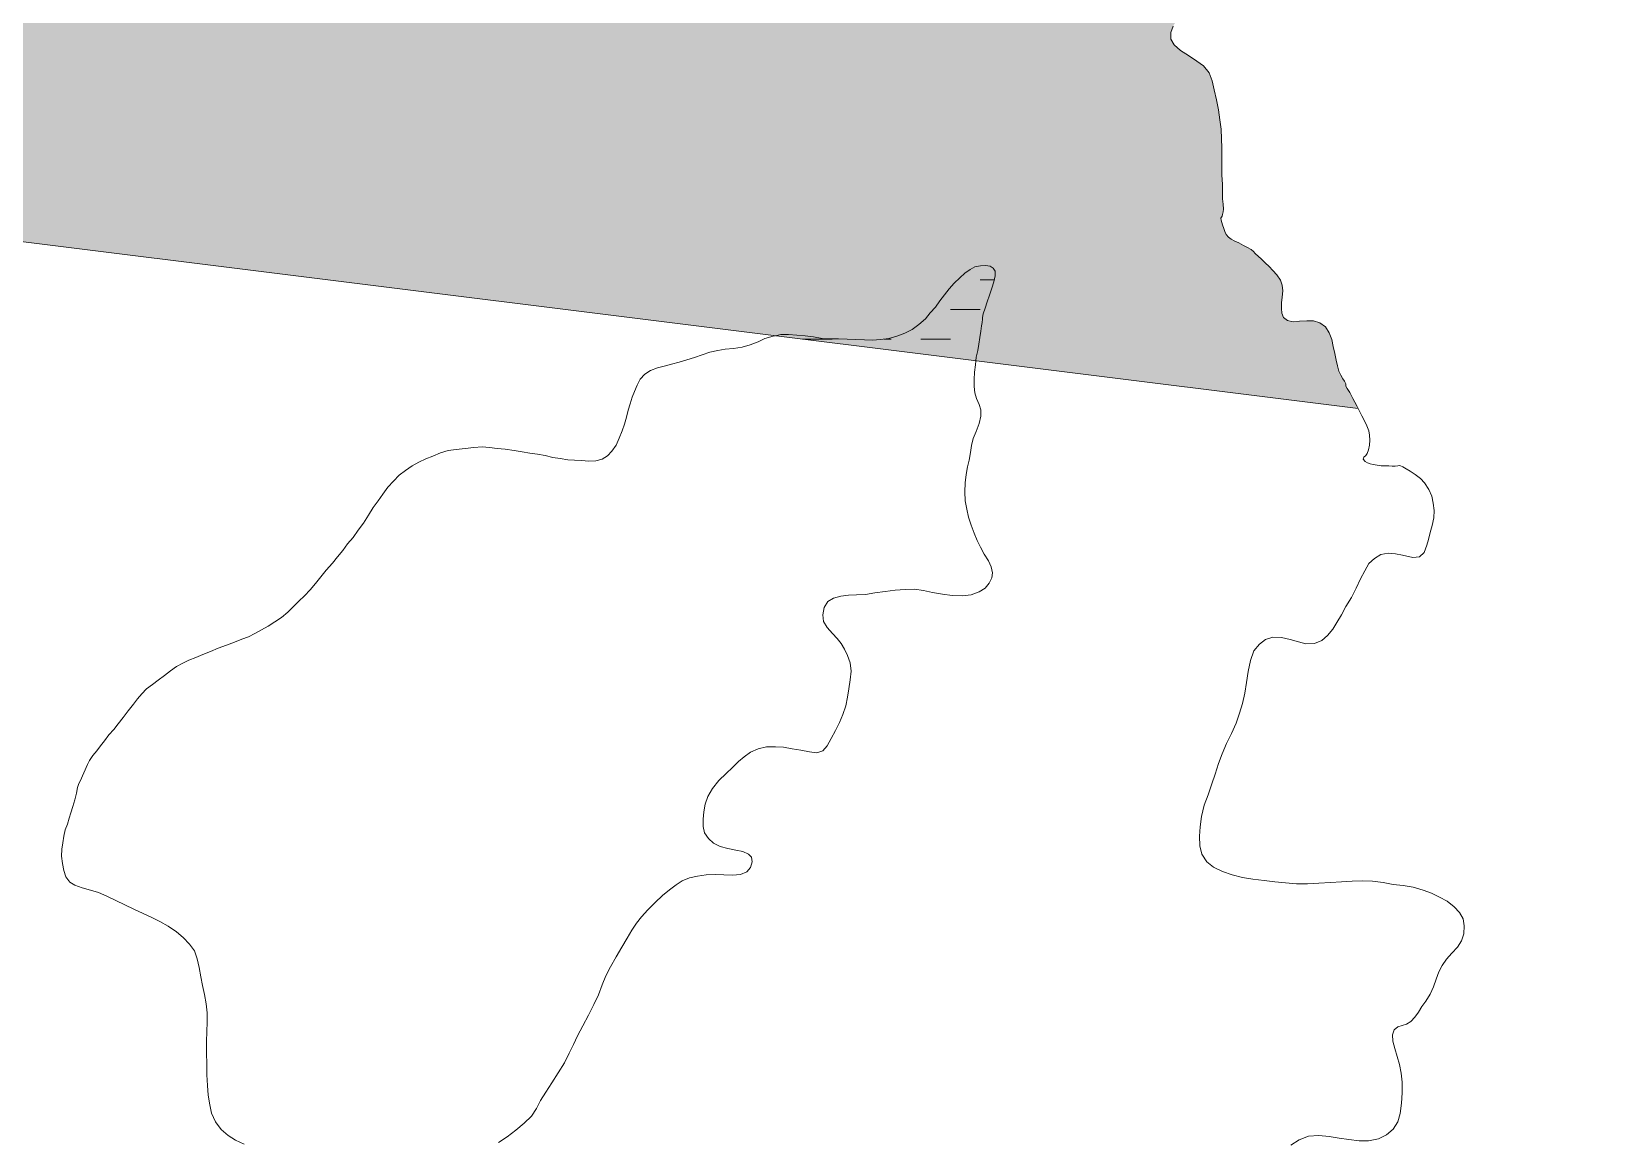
# Model space of a CAD drawing. Header units: inches. Extents: x 610851 to 630254, y 1234683 to 1264905.
# Drawn here: x 622854.4 to 622867.69, y 1246137.14 to 1246146.53 of the extents above; entities that cross this region are included whole.
import ezdxf

# ---------------------------------------------------------------- set-up
doc = ezdxf.new("R2010")
doc.units = ezdxf.units.IN
doc.header["$MEASUREMENT"] = 0
doc.layers.add('Level 50', color=7, linetype='Continuous', lineweight=0)
doc.layers.add('Level 7', color=7, linetype='Continuous', lineweight=0)
doc.styles.add('Styletxt', font='txt.shx')
doc.dimstyles.new('STANDARD-Linear', dxfattribs={"dimtxt": 1.5, "dimasz": 1.13, "dimexe": 0.125, "dimexo": 0.000625, "dimgap": 0.3, "dimtad": 1, "dimzin": 7, "dimdsep": 46, "dimtxsty": 'Styletxt', "dimsah": 1, "dimcen": 2.5, "dimclrd": 1, "dimclre": 1, "dimclrt": 2, "dimaunit": 1, "dimadec": 7, "dimazin": 0, "dimtfac": 1, "dimtofl": 0, "dimtmove": 1, "dimatfit": 3, "dimfxl": 1, "dimtolj": 1, "dimtzin": 0, "dimarcsym": 0})

msp = doc.modelspace()

# ---------------------------------------------------------------- hatches: boundary and pattern name
at = {"layer": 'Level 50', "linetype": 'Continuous'}
msp.add_hatch(color=7, dxfattribs=at).paths.add_polyline_path([(622848.16048, 1246145.52532), (622865.62017, 1246143.34405), (622865.61147, 1246143.36114), (622865.59241, 1246143.39937), (622865.57653, 1246143.42961), (622865.56424, 1246143.45181), (622865.55129, 1246143.47873), (622865.53971, 1246143.49664), (622865.52709, 1246143.51299), (622865.51733, 1246143.53192), (622865.51668, 1246143.55305), (622865.50626, 1246143.57669), (622865.4907, 1246143.59637), (622865.47342, 1246143.62553), (622865.45828, 1246143.66157), (622865.44535, 1246143.7049), (622865.43362, 1246143.75438), (622865.42218, 1246143.8093), (622865.41009, 1246143.86894), (622865.39799, 1246143.92857), (622865.37501, 1246143.9854), (622865.34357, 1246144.03532), (622865.29684, 1246144.06785), (622865.24348, 1246144.08482), (622865.18571, 1246144.08721), (622865.12533, 1246144.08237), (622865.07079, 1246144.07719), (622865.02289, 1246144.08757), (622864.98883, 1246144.11384), (622864.97369, 1246144.14988), (622864.97136, 1246144.19058), (622864.97123, 1246144.23857), (622864.97829, 1246144.2869), (622864.98325, 1246144.33844), (622864.97873, 1246144.38826), (622864.96252, 1246144.42906), (622864.9322, 1246144.47463), (622864.89968, 1246144.51291), (622864.86636, 1246144.54498), (622864.83267, 1246144.57751), (622864.7994, 1246144.60999), (622864.77805, 1246144.63042), (622864.74983, 1246144.65636), (622864.73534, 1246144.67127), (622864.71651, 1246144.68843), (622864.68427, 1246144.70605), (622864.65011, 1246144.72181), (622864.61095, 1246144.74453), (622864.57726, 1246144.76065), (622864.54497, 1246144.77786), (622864.52473, 1246144.79393), (622864.50483, 1246144.81585), (622864.49147, 1246144.84282), (622864.48287, 1246144.8675), (622864.47278, 1246144.89699), (622864.46634, 1246144.91887), (622864.46279, 1246144.937), (622864.45741, 1246144.9541), (622864.4713, 1246144.97041), (622864.47172, 1246144.98677), (622864.47729, 1246145.00709), (622864.47991, 1246145.03074), (622864.47758, 1246145.07144), (622864.47371, 1246145.11655), (622864.47255, 1246145.1794), (622864.47279, 1246145.24334), (622864.46697, 1246145.31899), (622864.46689, 1246145.39349), (622864.46722, 1246145.46793), (622864.46794, 1246145.54864), (622864.46533, 1246145.62641), (622864.46025, 1246145.70786), (622864.44998, 1246145.78493), (622864.43799, 1246145.87149), (622864.42272, 1246145.95552), (622864.40348, 1246146.04132), (622864.38419, 1246146.11703), (622864.35938, 1246146.18251), (622864.31275, 1246146.24196), (622864.25622, 1246146.28333), (622864.18594, 1246146.329), (622864.11776, 1246146.37145), (622864.06384, 1246146.42005), (622864.03674, 1246146.46773), (622864.03483, 1246146.52479), (622864.0547, 1246146.57778), (622864.08471, 1246146.62778), (622864.123, 1246146.66367), (622864.16025, 1246146.69801), (622864.19301, 1246146.72366), (622864.21858, 1246146.74899), (622864.24013, 1246146.76599), (622864.25981, 1246146.78155), (622864.28603, 1246146.80216), (622864.30612, 1246146.81767), (622864.32548, 1246146.84379), (622864.34562, 1246146.8858), (622864.3611, 1246146.94062), (622864.37308, 1246147.01398), (622864.3752, 1246147.09577), (622864.35446, 1246147.16998), (622864.31003, 1246147.23673), (622864.27793, 1246147.29136), (622864.26551, 1246147.36156), (622864.27776, 1246147.42395), (622864.30417, 1246147.48198), (622864.33891, 1246147.53601), (622864.37299, 1246147.59474), (622864.39248, 1246147.65788), (622864.39932, 1246147.72727), (622864.39784, 1246147.80069), (622864.38332, 1246147.89051), (622864.36945, 1246147.97562), (622864.34619, 1246148.05311), (622864.31775, 1246148.11653), (622864.28168, 1246148.18935), (622864.25113, 1246148.25599), (622864.24028, 1246148.27632), (622864.21613, 1246148.32404), (622864.16852, 1246148.39877), (622864.10918, 1246148.46407), (622864.0468, 1246148.50577), (622863.97567, 1246148.53514), (622863.88894, 1246148.55767), (622863.80319, 1246148.56493), (622863.71668, 1246148.5664), (622863.6371, 1246148.56276), (622863.55279, 1246148.55511), (622863.48185, 1246148.53689), (622863.41118, 1246148.5077), (622863.34013, 1246148.46257), (622863.27232, 1246148.40986), (622863.20637, 1246148.36828), (622863.13542, 1246148.35007), (622863.06565, 1246148.354), (622863.00986, 1246148.38476), (622862.97187, 1246148.42963), (622862.94632, 1246148.48931), (622862.92876, 1246148.55554), (622862.91821, 1246148.62718), (622862.89528, 1246148.71051), (622862.8694, 1246148.78076), (622862.83043, 1246148.84091), (622862.77931, 1246148.87527), (622862.7143, 1246148.89332), (622862.64388, 1246148.90197), (622862.57443, 1246148.89535), (622862.51003, 1246148.88218), (622862.43802, 1246148.86874), (622862.35109, 1246148.85384), (622862.27439, 1246148.84647), (622862.19957, 1246148.85695), (622862.14191, 1246148.88626), (622862.10318, 1246148.92534), (622862.08884, 1246148.96759), (622862.09338, 1246149.01918), (622862.10928, 1246149.07395), (622862.13494, 1246149.12619), (622862.16748, 1246149.17292), (622862.20333, 1246149.22259), (622862.23839, 1246149.26605), (622862.2727, 1246149.30371), (622862.30079, 1246149.32576), (622862.3263, 1246149.35067), (622862.34491, 1246149.371), (622862.35931, 1246149.41417), (622862.36353, 1246149.47633), (622862.36784, 1246149.549), (622862.37692, 1246149.63578), (622862.40955, 1246149.70943), (622862.4647, 1246149.7684), (622862.53532, 1246149.79717), (622862.6215, 1246149.80627), (622862.70286, 1246149.80084), (622862.78357, 1246149.80012), (622862.85629, 1246149.80927), (622862.92691, 1246149.83805), (622862.97763, 1246149.88875), (622863.00886, 1246149.96131), (622863.01644, 1246150.03651), (622862.99383, 1246150.10928), (622862.94029, 1246150.17383), (622862.87505, 1246150.21295), (622862.80286, 1246150.24708), (622862.73285, 1246150.27209), (622862.65341, 1246150.30547), (622862.57901, 1246150.33231), (622862.49523, 1246150.36793), (622862.41724, 1246150.40281), (622862.33518, 1246150.42895), (622862.25349, 1246150.44495), (622862.16301, 1246150.44819), (622862.06965, 1246150.45516), (622861.98716, 1246150.46495), (622861.90482, 1246150.48566), (622861.8293, 1246150.51685), (622861.76814, 1246150.56471), (622861.72656, 1246150.61762), (622861.70175, 1246150.6831), (622861.69078, 1246150.75479), (622861.69257, 1246150.83073), (622861.69861, 1246150.89391), (622861.68913, 1246150.96079), (622861.66175, 1246151.01944), (622861.61728, 1246151.08577), (622861.57433, 1246151.14769), (622861.5277, 1246151.20715), (622861.47453, 1246151.26155), (622861.41617, 1246151.31157), (622861.35641, 1246151.36051), (622861.29492, 1246151.41893), (622861.2381, 1246151.48096), (622861.1874, 1246151.53168), (622861.12689, 1246151.57482), (622861.06675, 1246151.60782), (622860.99595, 1246151.62662), (622860.9323, 1246151.61925), (622860.86682, 1246151.59444), (622860.80966, 1246151.56561), (622860.76148, 1246151.52805), (622860.72025, 1246151.49549), (622860.67687, 1246151.45605), (622860.63602, 1246151.41334), (622860.59689, 1246151.36115), (622860.55595, 1246151.30793), (622860.50921, 1246151.25545), (622860.45597, 1246151.20802), (622860.34186, 1246151.10667), (622860.23926, 1246151.08022), (622860.13086, 1246151.09419), (622859.94203, 1246151.13536), (622859.86864, 1246151.15365), (622859.79332, 1246151.17009), (622859.7224, 1246151.1847), (622859.64966, 1246151.19828), (622859.58454, 1246151.21214), (622859.51941, 1246151.226), (622859.45429, 1246151.23986), (622859.38982, 1246151.24901), (622859.32576, 1246151.2581), (622859.26821, 1246151.26215), (622859.20733, 1246151.26326), (622859.14207, 1246151.25651), (622859.12342, 1246151.25235), (622859.12984, 1246151.18698), (622859.09546, 1246151.10549), (622858.99363, 1246151.05656), (622858.9218, 1246151.01808), (622858.78527, 1246150.9593), (622858.66874, 1246150.90749), (622858.52235, 1246150.8834), (622858.3861, 1246150.90095), (622858.29106, 1246150.94183), (622858.23966, 1246151.02482), (622858.21766, 1246151.11357), (622858.20036, 1246151.20171), (622858.1809, 1246151.26391), (622858.14148, 1246151.24781), (622858.09314, 1246151.22205), (622858.04978, 1246151.18934), (622858.00135, 1246151.15308), (622857.94455, 1246151.11074), (622857.90071, 1246151.08435), (622857.91341, 1246151.02242), (622857.8801, 1246150.91216), (622857.81981, 1246150.81492), (622857.72026, 1246150.74661), (622857.58084, 1246150.70252), (622857.41701, 1246150.7284), (622857.20512, 1246150.78911), (622856.99593, 1246150.94493), (622856.83917, 1246151.13695), (622856.73516, 1246151.29354), (622856.64584, 1246151.45301), (622856.6011, 1246151.58765), (622856.57561, 1246151.68639), (622856.56012, 1246151.78862), (622856.55188, 1246151.90675), (622856.5223, 1246151.95466), (622856.45769, 1246151.99539), (622856.38938, 1246152.01724), (622856.32027, 1246152.03287), (622856.25333, 1246152.04571), (622856.17914, 1246152.05779), (622856.10887, 1246152.06768), (622856.02894, 1246152.08093), (622855.94672, 1246152.09278), (622855.85912, 1246152.10533), (622855.77007, 1246152.11638), (622855.68785, 1246152.12823), (622855.60712, 1246152.13527), (622855.52424, 1246152.15184), (622855.44107, 1246152.17265), (622855.36656, 1246152.1953), (622855.29139, 1246152.22266), (622855.21803, 1246152.25104), (622855.13529, 1246152.28821), (622855.06194, 1246152.3166), (622854.98424, 1246152.34723), (622854.91154, 1246152.37091), (622854.8317, 1246152.39466), (622854.75638, 1246152.41109), (622854.68187, 1246152.43374), (622854.6036, 1246152.4566), (622854.5924, 1246152.38577), (622854.54635, 1246152.32488), (622854.46029, 1246152.25005), (622854.33194, 1246152.18067), (622854.22676, 1246152.1799), (622854.06065, 1246152.22517), (622853.95803, 1246152.28135), (622853.81978, 1246152.39462), (622853.71019, 1246152.47079), (622853.61622, 1246152.48289), (622853.50285, 1246152.49272), (622853.35827, 1246152.48271), (622853.29464, 1246152.43363), (622853.21858, 1246152.36229), (622853.116, 1246152.2705), (622853.05813, 1246152.19204), (622852.97481, 1246152.06435), (622852.91634, 1246151.9812), (622852.82953, 1246151.86351), (622852.66513, 1246151.73672), (622852.56377, 1246151.65432), (622852.43239, 1246151.56147), (622852.27874, 1246151.48103), (622852.1257, 1246151.40528), (622852.03266, 1246151.35045), (622851.89356, 1246151.23472), (622851.75689, 1246151.13778), (622851.66314, 1246151.01773), (622851.58829, 1246150.95578), (622851.51162, 1246150.87974), (622851.46543, 1246150.78069), (622851.43272, 1246150.67512), (622851.37169, 1246150.53502), (622851.29809, 1246150.33449), (622851.24175, 1246150.19378), (622851.16844, 1246150.06958), (622851.03604, 1246149.85753), (622850.98636, 1246149.76847), (622850.82182, 1246149.60352), (622850.75441, 1246149.4881), (622850.71882, 1246149.39723), (622850.65262, 1246149.2912), (622850.62657, 1246149.23728), (622850.58493, 1246149.09946), (622850.54363, 1246149.04805), (622850.48804, 1246148.9502), (622850.45231, 1246148.82116), (622850.42007, 1246148.68212), (622850.36299, 1246148.49855), (622850.28074, 1246148.34209), (622850.14895, 1246148.13474), (622850.05097, 1246147.8562), (622849.98375, 1246147.63099), (622849.79925, 1246147.3111), (622849.67471, 1246147.16008), (622849.51259, 1246147.01391), (622849.44692, 1246146.9568), (622849.36616, 1246146.88607), (622849.28708, 1246146.79125), (622849.1751, 1246146.70067), (622849.09374, 1246146.62523), (622848.94693, 1246146.48664), (622848.85542, 1246146.36955), (622848.75694, 1246146.27246), (622848.67679, 1246146.20642), (622848.56528, 1246146.08236), (622848.48633, 1246146.02571), (622848.42953, 1246145.91848), (622848.32877, 1246145.84077), (622848.26969, 1246145.75292), (622848.2047, 1246145.65629)])
h = msp.add_hatch(dxfattribs=at)
h.set_pattern_fill('DGN_DASH', scale=0.200342, style=0, pattern_type=2)
h.set_pattern_definition([(0, (601906.625, 1194082), (0.250427778, 0.250427778), [0.250427778, -0.250427778]), (0, (601906.625, 1194082), (0.250427778, 0.250427778), [0.250427778, -0.250427778])])
edge = h.paths.add_edge_path(flags=0)
edge.add_line((622860.69039, 1246143.95994), (622860.73621, 1246143.96901))
edge.add_line((622860.73621, 1246143.96901), (622860.80217, 1246143.97146))
edge.add_line((622860.80217, 1246143.97146), (622860.87173, 1246143.96586))
edge.add_line((622860.87173, 1246143.96586), (622860.94087, 1246143.96032))
edge.add_line((622860.94087, 1246143.96032), (622861.01114, 1246143.95043))
edge.add_line((622861.01114, 1246143.95043), (622861.08528, 1246143.93793))
edge.add_line((622861.08528, 1246143.93793), (622861.15489, 1246143.93275))
edge.add_line((622861.15489, 1246143.93275), (622861.22478, 1246143.93301))
edge.add_line((622861.22478, 1246143.93301), (622861.29761, 1246143.92994))
edge.add_line((622861.29761, 1246143.92994), (622861.37002, 1246143.92692))
edge.add_line((622861.37002, 1246143.92692), (622861.44431, 1246143.92534))
edge.add_line((622861.44431, 1246143.92534), (622861.51134, 1246143.92302))
edge.add_line((622861.51134, 1246143.92302), (622861.57876, 1246143.92696))
edge.add_line((622861.57876, 1246143.92696), (622861.64916, 1246143.93767))
edge.add_line((622861.64916, 1246143.93767), (622861.71736, 1246143.9575))
edge.add_line((622861.71736, 1246143.9575), (622861.78538, 1246143.9824))
edge.add_line((622861.78538, 1246143.9824), (622861.84788, 1246144.01349))
edge.add_line((622861.84788, 1246144.01349), (622861.90467, 1246144.05583))
edge.add_line((622861.90467, 1246144.05583), (622861.959, 1246144.10186))
edge.add_line((622861.959, 1246144.10186), (622862.00066, 1246144.15414))
edge.add_line((622862.00066, 1246144.15414), (622862.04339, 1246144.20166))
edge.add_line((622862.04339, 1246144.20166), (622862.08108, 1246144.25572))
edge.add_line((622862.08108, 1246144.25572), (622862.12134, 1246144.30693))
edge.add_line((622862.12134, 1246144.30693), (622862.15968, 1246144.35627))
edge.add_line((622862.15968, 1246144.35627), (622862.202, 1246144.40385))
edge.add_line((622862.202, 1246144.40385), (622862.24913, 1246144.44954))
edge.add_line((622862.24913, 1246144.44954), (622862.29323, 1246144.48804))
edge.add_line((622862.29323, 1246144.48804), (622862.33653, 1246144.52034))
edge.add_line((622862.33653, 1246144.52034), (622862.37838, 1246144.54146))
edge.add_line((622862.37838, 1246144.54146), (622862.42631, 1246144.55086))
edge.add_line((622862.42631, 1246144.55086), (622862.46686, 1246144.55531))
edge.add_line((622862.46686, 1246144.55531), (622862.50633, 1246144.54812))
edge.add_line((622862.50633, 1246144.54812), (622862.53376, 1246144.53238))
edge.add_line((622862.53376, 1246144.53238), (622862.54811, 1246144.50655))
edge.add_line((622862.54811, 1246144.50655), (622862.54961, 1246144.46596))
edge.add_line((622862.54961, 1246144.46596), (622862.53803, 1246144.41526))
edge.add_line((622862.53803, 1246144.41526), (622862.52095, 1246144.36107))
edge.add_line((622862.52095, 1246144.36107), (622862.50101, 1246144.30431))
edge.add_line((622862.50101, 1246144.30431), (622862.48108, 1246144.24754))
edge.add_line((622862.48108, 1246144.24754), (622862.46441, 1246144.19329))
edge.add_line((622862.46441, 1246144.19329), (622862.44849, 1246144.14484))
edge.add_line((622862.44849, 1246144.14484), (622862.44247, 1246144.11448))
edge.add_line((622862.44247, 1246144.11448), (622862.4435, 1246144.09962))
edge.add_line((622862.4435, 1246144.09962), (622862.4407, 1246144.07136))
edge.add_line((622862.4407, 1246144.07136), (622862.43258, 1246144.04421))
edge.add_line((622862.43258, 1246144.04421), (622862.42718, 1246143.99904))
edge.add_line((622862.42718, 1246143.99904), (622862.41994, 1246143.9461))
edge.add_line((622862.41994, 1246143.9461), (622862.41159, 1246143.88784))
edge.add_line((622862.41159, 1246143.88784), (622862.40212, 1246143.83393))
edge.add_line((622862.40212, 1246143.83393), (622862.38979, 1246143.77745))
edge.add_line((622862.38979, 1246143.77745), (622862.38621, 1246143.74808))

# ---------------------------------------------------------------- linework, layer by layer
at = {"layer": 'Level 50', "color": 7, "flags": 128}
for points in [[(622864.0547, 1246146.57778), (622864.03483, 1246146.52479), (622864.03674, 1246146.46773), (622864.06384, 1246146.42005), (622864.11776, 1246146.37145), (622864.18594, 1246146.329), (622864.25622, 1246146.28333), (622864.31275, 1246146.24196), (622864.35938, 1246146.18251), (622864.38419, 1246146.11703), (622864.40348, 1246146.04132), (622864.42272, 1246145.95552), (622864.43799, 1246145.87149), (622864.44998, 1246145.78493), (622864.46025, 1246145.70786), (622864.46533, 1246145.62641), (622864.46794, 1246145.54864), (622864.46722, 1246145.46793), (622864.46689, 1246145.39349), (622864.46697, 1246145.31899), (622864.47279, 1246145.24334), (622864.47255, 1246145.1794), (622864.47371, 1246145.11655), (622864.47758, 1246145.07144), (622864.47991, 1246145.03074), (622864.47729, 1246145.00709), (622864.47172, 1246144.98677), (622864.4713, 1246144.97041), (622864.45741, 1246144.9541), (622864.46279, 1246144.937), (622864.46634, 1246144.91887), (622864.47278, 1246144.89699), (622864.48287, 1246144.8675), (622864.49147, 1246144.84282), (622864.50483, 1246144.81585), (622864.52473, 1246144.79393), (622864.54497, 1246144.77786), (622864.57726, 1246144.76065), (622864.61095, 1246144.74453), (622864.65011, 1246144.72181), (622864.68427, 1246144.70605), (622864.71651, 1246144.68843), (622864.73534, 1246144.67127), (622864.74983, 1246144.65636), (622864.77805, 1246144.63042), (622864.7994, 1246144.60999), (622864.83267, 1246144.57751), (622864.86636, 1246144.54498), (622864.89968, 1246144.51291), (622864.9322, 1246144.47463), (622864.96252, 1246144.42906), (622864.96252, 1246144.42906), (622864.97873, 1246144.38826), (622864.98325, 1246144.33844), (622864.97829, 1246144.2869), (622864.97123, 1246144.23857), (622864.97136, 1246144.19058), (622864.97369, 1246144.14988), (622864.98883, 1246144.11384), (622865.02289, 1246144.08757), (622865.07079, 1246144.07719), (622865.12533, 1246144.08237), (622865.18571, 1246144.08721), (622865.24348, 1246144.08482), (622865.29684, 1246144.06785), (622865.34357, 1246144.03532), (622865.37501, 1246143.9854), (622865.39799, 1246143.92857), (622865.41009, 1246143.86894), (622865.42218, 1246143.8093), (622865.43362, 1246143.75438), (622865.44535, 1246143.7049), (622865.45828, 1246143.66157), (622865.47342, 1246143.62553), (622865.4907, 1246143.59637), (622865.50626, 1246143.57669), (622865.51668, 1246143.55305), (622865.51733, 1246143.53192), (622865.52709, 1246143.51299), (622865.53971, 1246143.49664), (622865.55129, 1246143.47873), (622865.56424, 1246143.45181), (622865.57653, 1246143.42961), (622865.59241, 1246143.39937), (622865.61147, 1246143.36114), (622865.62017, 1246143.34405), (622865.62017, 1246143.34405)], [(622865.62017, 1246143.34405), (622848.16048, 1246145.52532)], [(622860.69039, 1246143.95994), (622860.73621, 1246143.96901), (622860.80217, 1246143.97146), (622860.87173, 1246143.96586), (622860.94087, 1246143.96032), (622861.01114, 1246143.95043), (622861.08528, 1246143.93793), (622861.15489, 1246143.93275), (622861.22478, 1246143.93301), (622861.29761, 1246143.92994), (622861.37002, 1246143.92692), (622861.44431, 1246143.92534), (622861.51134, 1246143.92302), (622861.57876, 1246143.92696), (622861.64916, 1246143.93767), (622861.71736, 1246143.9575), (622861.78538, 1246143.9824), (622861.84788, 1246144.01349), (622861.90467, 1246144.05583), (622861.959, 1246144.10186), (622862.00066, 1246144.15414), (622862.04339, 1246144.20166), (622862.08108, 1246144.25572), (622862.12134, 1246144.30693), (622862.15968, 1246144.35627), (622862.202, 1246144.40385), (622862.24913, 1246144.44954), (622862.29323, 1246144.48804), (622862.33653, 1246144.52034), (622862.37838, 1246144.54146), (622862.42631, 1246144.55086), (622862.46686, 1246144.55531), (622862.50633, 1246144.54812), (622862.53376, 1246144.53238), (622862.54811, 1246144.50655), (622862.54961, 1246144.46596), (622862.53803, 1246144.41526), (622862.52095, 1246144.36107), (622862.50101, 1246144.30431), (622862.48108, 1246144.24754), (622862.46441, 1246144.19329), (622862.44849, 1246144.14484), (622862.44247, 1246144.11448), (622862.4435, 1246144.09962), (622862.4407, 1246144.07136), (622862.43258, 1246144.04421), (622862.42718, 1246143.99904), (622862.41994, 1246143.9461), (622862.41159, 1246143.88784), (622862.40212, 1246143.83393), (622862.38979, 1246143.77745), (622862.38621, 1246143.74808)], [(622856.19576, 1246137.12127), (622856.12315, 1246137.15545), (622856.05896, 1246137.19613), (622856.00059, 1246137.24615), (622855.9532, 1246137.30949), (622855.91895, 1246137.38334), (622855.90385, 1246137.45556), (622855.89131, 1246137.53461), (622855.8839, 1246137.61762), (622855.87912, 1246137.70788), (622855.88013, 1246137.79738), (622855.87749, 1246137.89451), (622855.87743, 1246137.98879), (622855.88091, 1246138.07461), (622855.88365, 1246138.15464), (622855.88275, 1246138.2326), (622855.8746, 1246138.30982), (622855.85879, 1246138.38635), (622855.84303, 1246138.46329), (622855.82939, 1246138.53701), (622855.81544, 1246138.61497), (622855.79781, 1246138.69047), (622855.77477, 1246138.75656), (622855.73383, 1246138.81444), (622855.68019, 1246138.86848), (622855.62183, 1246138.9185), (622855.55118, 1246138.96464), (622855.48077, 1246139.00611), (622855.40998, 1246139.04132), (622855.34135, 1246139.07373), (622855.263, 1246139.10907), (622855.186, 1246139.14509), (622855.11092, 1246139.18295), (622855.03439, 1246139.21933), (622854.9643, 1246139.25024), (622854.89413, 1246139.27064), (622854.82395, 1246139.29104), (622854.7629, 1246139.31364), (622854.72028, 1246139.33891), (622854.68799, 1246139.3822), (622854.66883, 1246139.43601), (622854.65797, 1246139.49549), (622854.65044, 1246139.5579), (622854.653, 1246139.61691), (622854.66065, 1246139.66979), (622854.669, 1246139.72805), (622854.68239, 1246139.77977), (622854.69977, 1246139.82971), (622854.71569, 1246139.87816), (622854.73016, 1246139.92511), (622854.74501, 1246139.97833), (622854.76349, 1246140.0336), (622854.77623, 1246140.09003), (622854.78454, 1246140.1382), (622854.79523, 1246140.17217), (622854.80695, 1246140.19128), (622854.86883, 1246140.33186), (622854.86883, 1246140.33186), (622854.88759, 1246140.36648), (622854.91571, 1246140.40831), (622854.95008, 1246140.44975), (622854.97866, 1246140.49194), (622855.01444, 1246140.53446), (622855.05138, 1246140.58273), (622855.0923, 1246140.62922), (622855.12882, 1246140.67754), (622855.1709, 1246140.72977), (622855.21331, 1246140.78785), (622855.25866, 1246140.84261), (622855.29373, 1246140.88943), (622855.32951, 1246140.93195), (622855.36968, 1246140.97265), (622855.41993, 1246141.00994), (622855.46843, 1246141.04662), (622855.52014, 1246141.08541), (622855.57184, 1246141.12419), (622855.6221, 1246141.16149), (622855.67558, 1246141.19121), (622855.72786, 1246141.21477), (622855.78639, 1246141.23795), (622855.84674, 1246141.26216), (622855.91177, 1246141.28998), (622855.97679, 1246141.31779), (622856.04621, 1246141.34378), (622856.11236, 1246141.36724), (622856.17593, 1246141.39356), (622856.23078, 1246141.41426), (622856.28674, 1246141.4403), (622856.34204, 1246141.47105), (622856.3988, 1246141.5033), (622856.45485, 1246141.53984), (622856.51095, 1246141.5768), (622856.56522, 1246141.62241), (622856.61375, 1246141.66919), (622856.65859, 1246141.71349), (622856.70572, 1246141.75918), (622856.755, 1246141.81175), (622856.79848, 1246141.86506), (622856.84341, 1246141.91987), (622856.89016, 1246141.97571), (622856.942, 1246142.0351), (622856.98554, 1246142.08883), (622857.02902, 1246142.14214), (622857.06997, 1246142.19873), (622857.11672, 1246142.25457), (622857.161, 1246142.31409), (622857.20523, 1246142.3732), (622857.24815, 1246142.44174), (622857.28738, 1246142.50781), (622857.32834, 1246142.56439), (622857.36748, 1246142.61995), (622857.4117, 1246142.67906), (622857.45958, 1246142.73054), (622857.50558, 1246142.78059), (622857.55911, 1246142.8204), (622857.61807, 1246142.85994), (622857.67337, 1246142.89069), (622857.7312, 1246142.91817), (622857.79113, 1246142.94243), (622857.85616, 1246142.97025), (622857.92156, 1246142.98791), (622857.99009, 1246142.99718), (622858.06446, 1246143.00612), (622858.13878, 1246143.01464), (622858.20802, 1246143.0196), (622858.27137, 1246143.01481), (622858.33729, 1246143.00716), (622858.40498, 1246143.00012), (622858.47917, 1246142.98804), (622858.54757, 1246142.9767), (622858.61204, 1246142.96755), (622858.67651, 1246142.95841), (622858.74304, 1246142.94563), (622858.80676, 1246142.93069), (622858.86937, 1246142.9201), (622858.93342, 1246142.911), (622858.99103, 1246142.90737), (622859.05045, 1246142.90476), (622859.1124, 1246142.89889), (622859.17215, 1246142.90213), (622859.2248, 1246142.91555), (622859.26917, 1246142.94308), (622859.30747, 1246142.98233), (622859.34194, 1246143.03428), (622859.36696, 1246143.0946), (622859.39386, 1246143.15636), (622859.4138, 1246143.21313), (622859.42981, 1246143.27209), (622859.44395, 1246143.32961), (622859.46249, 1246143.38529), (622859.47915, 1246143.43954), (622859.49689, 1246143.48901), (622859.51935, 1246143.54251), (622859.54616, 1246143.59376), (622859.58633, 1246143.63446), (622859.63402, 1246143.66493), (622859.6925, 1246143.68769), (622859.6925, 1246143.68769), (622859.74842, 1246143.70364), (622859.81195, 1246143.71986), (622859.87688, 1246143.73716), (622859.94187, 1246143.75488), (622860.00475, 1246143.77582), (622860.07084, 1246143.79887), (622860.13512, 1246143.82089), (622860.20263, 1246143.83534), (622860.26541, 1246143.84576), (622860.33465, 1246143.85073), (622860.4079, 1246143.86402), (622860.47652, 1246143.8838), (622860.54407, 1246143.90834), (622860.60189, 1246143.93582), (622860.67057, 1246143.95601), (622860.69039, 1246143.95994)], [(622862.38621, 1246143.74808), (622862.3821, 1246143.71447), (622862.37441, 1246143.6515), (622862.3704, 1246143.59099), (622862.37178, 1246143.5298), (622862.37753, 1246143.47645), (622862.39169, 1246143.4296), (622862.41418, 1246143.37873), (622862.42834, 1246143.33187), (622862.42835, 1246143.27969), (622862.41492, 1246143.21788), (622862.38764, 1246143.14985), (622862.36401, 1246143.09061), (622862.34806, 1246143.03207), (622862.33965, 1246142.97339), (622862.32869, 1246142.90789), (622862.31636, 1246142.8514), (622862.30359, 1246142.78488), (622862.29515, 1246142.71611), (622862.2917, 1246142.64038), (622862.29447, 1246142.56385), (622862.30916, 1246142.49168), (622862.32501, 1246142.42525), (622862.34665, 1246142.35808), (622862.37264, 1246142.28866), (622862.3969, 1246142.22872), (622862.42438, 1246142.1709), (622862.45766, 1246142.11232), (622862.4928, 1246142.05519), (622862.51528, 1246142.00432), (622862.52618, 1246141.95494), (622862.52259, 1246141.9108), (622862.49835, 1246141.86637), (622862.46403, 1246141.82534), (622862.41307, 1246141.79235), (622862.41307, 1246141.79235), (622862.34733, 1246141.76883), (622862.27114, 1246141.75887), (622862.18672, 1246141.76343), (622862.10352, 1246141.77415), (622862.01919, 1246141.78922), (622861.94393, 1246141.80607), (622861.86605, 1246141.81568), (622861.7885, 1246141.81473), (622861.70258, 1246141.80771), (622861.61919, 1246141.79741), (622861.53212, 1246141.78464), (622861.45266, 1246141.77215), (622861.37581, 1246141.7669), (622861.30985, 1246141.76446), (622861.24308, 1246141.7558), (622861.18142, 1246141.74102), (622861.13373, 1246141.71055), (622861.103, 1246141.66149), (622861.09092, 1246141.60034), (622861.09779, 1246141.54264), (622861.12789, 1246141.49206), (622861.17284, 1246141.4425), (622861.21275, 1246141.39948), (622861.24686, 1246141.35721), (622861.27443, 1246141.30989), (622861.29944, 1246141.25575), (622861.32225, 1246141.19432), (622861.32974, 1246141.12181), (622861.32377, 1246141.04936), (622861.3109, 1246140.97232), (622861.30101, 1246140.90205), (622861.28603, 1246140.82823), (622861.26091, 1246140.7574), (622861.23322, 1246140.68943), (622861.19796, 1246140.62159), (622861.16313, 1246140.5537), (622861.12717, 1246140.49015), (622861.09097, 1246140.44768), (622861.04085, 1246140.431), (622860.97825, 1246140.44159), (622860.90406, 1246140.45367), (622860.83126, 1246140.46683), (622860.75853, 1246140.48041), (622860.69191, 1246140.48268), (622860.61435, 1246140.48173), (622860.54503, 1246140.46626), (622860.47959, 1246140.43849), (622860.42642, 1246140.39821), (622860.37869, 1246140.35765), (622860.32689, 1246140.30835), (622860.27322, 1246140.25761), (622860.21232, 1246140.19644), (622860.15787, 1246140.12981), (622860.11723, 1246140.06266), (622860.09468, 1246139.99866), (622860.08371, 1246139.93316), (622860.07784, 1246139.87121), (622860.07776, 1246139.80852), (622860.09076, 1246139.75592), (622860.12272, 1246139.70678), (622860.1659, 1246139.66628), (622860.22187, 1246139.64014), (622860.28812, 1246139.62192), (622860.35465, 1246139.60914), (622860.41585, 1246139.59747), (622860.46314, 1246139.57581), (622860.48902, 1246139.54807), (622860.49239, 1246139.50892), (622860.47834, 1246139.46191), (622860.44911, 1246139.42444), (622860.39384, 1246139.40378), (622860.32713, 1246139.39554), (622860.2543, 1246139.39861), (622860.18189, 1246139.40163), (622860.10392, 1246139.40073), (622860.03207, 1246139.38853), (622859.96279, 1246139.37346), (622859.90099, 1246139.34776), (622859.85003, 1246139.31477), (622859.79323, 1246139.27243), (622859.73563, 1246139.22388), (622859.6722, 1246139.16598), (622859.6113, 1246139.10481), (622859.55759, 1246139.04397), (622859.51406, 1246138.99024), (622859.47563, 1246138.93039), (622859.43458, 1246138.86329), (622859.38946, 1246138.78746), (622859.34178, 1246138.70481), (622859.2941, 1246138.62216), (622859.25483, 1246138.546), (622859.22317, 1246138.47012), (622859.19464, 1246138.38584), (622859.15462, 1246138.30389), (622859.10872, 1246138.21217), (622859.06024, 1246138.12331), (622859.01508, 1246138.03738), (622858.98049, 1246137.96483), (622858.94449, 1246137.89119), (622858.94449, 1246137.89119), (622858.90442, 1246137.80882), (622858.85346, 1246137.72364), (622858.79817, 1246137.64071), (622858.74657, 1246137.56025), (622858.70365, 1246137.49171), (622858.66876, 1246137.4234), (622858.62519, 1246137.35958), (622858.56574, 1246137.2999), (622858.49506, 1246137.24126), (622858.41962, 1246137.1849), (622858.3468, 1246137.13579)], [(622865.62017, 1246143.34405), (622865.63095, 1246143.32286), (622865.65254, 1246143.28137), (622865.67454, 1246143.23981), (622865.69472, 1246143.19724), (622865.71093, 1246143.15643), (622865.71659, 1246143.11867), (622865.71933, 1246143.07792), (622865.71694, 1246143.0332), (622865.70768, 1246142.99399), (622865.69669, 1246142.96426), (622865.68674, 1246142.94577), (622865.66893, 1246142.93165), (622865.66229, 1246142.91609), (622865.67967, 1246142.89744), (622865.69925, 1246142.88608), (622865.72173, 1246142.87771), (622865.74785, 1246142.8714), (622865.78164, 1246142.86579), (622865.81542, 1246142.86017), (622865.84814, 1246142.85932), (622865.88085, 1246142.85848), (622865.90772, 1246142.85796), (622865.93464, 1246142.85786), (622865.9553, 1246142.85814), (622865.9739, 1246142.86206), (622865.99927, 1246142.84995), (622866.02577, 1246142.8335), (622866.06199, 1246142.8141), (622866.10226, 1246142.78703), (622866.14712, 1246142.75305), (622866.18152, 1246142.71622), (622866.21796, 1246142.65934), (622866.2428, 1246142.60396), (622866.2549, 1246142.54433), (622866.26232, 1246142.48109), (622866.2595, 1246142.42001), (622866.2458, 1246142.35612), (622866.23098, 1246142.29659), (622866.21657, 1246142.23701), (622866.20143, 1246142.18804), (622866.17873, 1246142.12566), (622866.1405, 1246142.08856), (622866.08233, 1246142.08319), (622865.99481, 1246142.10304)], [(622865.99481, 1246142.10304), (622865.93562, 1246142.11413), (622865.87367, 1246142.12001), (622865.8127, 1246142.11061), (622865.75847, 1246142.07509), (622865.71115, 1246142.03447), (622865.6766, 1246141.97201), (622865.64134, 1246141.90417), (622865.60455, 1246141.82433), (622865.56382, 1246141.74667), (622865.51689, 1246141.66981), (622865.47836, 1246141.59945), (622865.441, 1246141.53482), (622865.40579, 1246141.47708), (622865.36231, 1246141.42376), (622865.31312, 1246141.3817), (622865.25137, 1246141.35641), (622865.17919, 1246141.35477), (622865.11588, 1246141.36966), (622865.04571, 1246141.39006), (622864.97232, 1246141.40836), (622864.89803, 1246141.40993), (622864.83703, 1246141.39043), (622864.78532, 1246141.35165), (622864.73857, 1246141.29581), (622864.71009, 1246141.21194), (622864.69053, 1246141.11894), (622864.67724, 1246141.02554), (622864.66142, 1246140.93542), (622864.64266, 1246140.84862), (622864.61787, 1246140.76723), (622864.58939, 1246140.68336), (622864.54816, 1246140.59525), (622864.50627, 1246140.51185), (622864.47125, 1246140.42294), (622864.44025, 1246140.34235), (622864.41102, 1246140.25269), (622864.38254, 1246140.16882), (622864.35145, 1246140.07772), (622864.31824, 1246139.98984), (622864.29407, 1246139.89364), (622864.28292, 1246139.80712), (622864.27873, 1246139.7256), (622864.28221, 1246139.64477), (622864.29871, 1246139.57363), (622864.34031, 1246139.51104), (622864.39796, 1246139.46532), (622864.47309, 1246139.42786), (622864.55406, 1246139.39976), (622864.64157, 1246139.3767), (622864.72917, 1246139.36415), (622864.82438, 1246139.35189), (622864.91566, 1246139.34181), (622865.00653, 1246139.33179), (622865.09927, 1246139.3232), (622865.19205, 1246139.32472), (622865.2881, 1246139.32876), (622865.38555, 1246139.33388), (622865.47912, 1246139.3416), (622865.56938, 1246139.34639), (622865.65454, 1246139.34762), (622865.74223, 1246139.34558), (622865.83165, 1246139.33406), (622865.91598, 1246139.31899), (622866.00105, 1246139.30971), (622866.08725, 1246139.29608), (622866.17149, 1246139.2705), (622866.24086, 1246139.24389), (622866.30913, 1246139.21195), (622866.37267, 1246139.17599), (622866.43425, 1246139.12808), (622866.4771, 1246139.08174), (622866.5079, 1246139.02685), (622866.5187, 1246138.96696), (622866.51535, 1246138.90174), (622866.49612, 1246138.84068), (622866.46165, 1246138.78872), (622866.41425, 1246138.7376), (622866.36824, 1246138.68756), (622866.3305, 1246138.63308), (622866.30183, 1246138.58038), (622866.28115, 1246138.51782), (622866.25678, 1246138.45278), (622866.22848, 1246138.38994), (622866.19327, 1246138.33219), (622866.15814, 1246138.28496), (622866.13069, 1246138.23841), (622866.10065, 1246138.19473), (622866.06707, 1246138.1595), (622866.02961, 1246138.13655), (622865.99182, 1246138.12416), (622865.95585, 1246138.11281), (622865.92418, 1246138.08911), (622865.91082, 1246138.04749), (622865.91336, 1246137.99203), (622865.91336, 1246137.99203), (622865.92996, 1246137.9314), (622865.9516, 1246137.86422), (622865.97143, 1246137.79602), (622865.98508, 1246137.7223), (622865.99323, 1246137.64508), (622865.99222, 1246137.55557), (622865.98733, 1246137.46867), (622865.97619, 1246137.38215), (622865.95541, 1246137.30908), (622865.91693, 1246137.24881), (622865.86079, 1246137.20175), (622865.79315, 1246137.1667), (622865.70901, 1246137.15061), (622865.62964, 1246137.14863), (622865.54204, 1246137.16118), (622865.46024, 1246137.17298), (622865.37404, 1246137.18661), (622865.28896, 1246137.19588), (622865.20124, 1246137.18783), (622865.12094, 1246137.15904), (622865.0518, 1246137.11239)]]:
    msp.add_lwpolyline(points, dxfattribs=at)

# ---------------------------------------------------------------- leaders
at = {"layer": 'Level 7', "color": 7, "linetype": 'Continuous', "lineweight": 0}
msp.add_leader([(622783.37851, 1246120.7121), (622898.29613, 1246182.69654)], dimstyle='STANDARD-Linear', override={"dimscale": 1, "dimtxt": 20, "dimasz": 20, "dimgap": 10, "dimtad": 1, "dimclrd": 0, "dimlwd": 65534}, dxfattribs=at)
msp.add_leader([(622783.37851, 1246120.7121), (622898.29613, 1246182.69654)], dimstyle='STANDARD-Linear', override={"dimscale": 1, "dimtxt": 20, "dimasz": 20, "dimgap": 10, "dimtad": 1, "dimclrd": 0, "dimlwd": 65534}, dxfattribs=at)
msp.add_leader([(622783.37851, 1246120.7121), (622898.29613, 1246182.69654)], dimstyle='STANDARD-Linear', override={"dimscale": 1, "dimtxt": 20, "dimasz": 20, "dimgap": 10, "dimtad": 1, "dimclrd": 0, "dimlwd": 65534}, dxfattribs=at)

doc.saveas('drawing.dxf')
